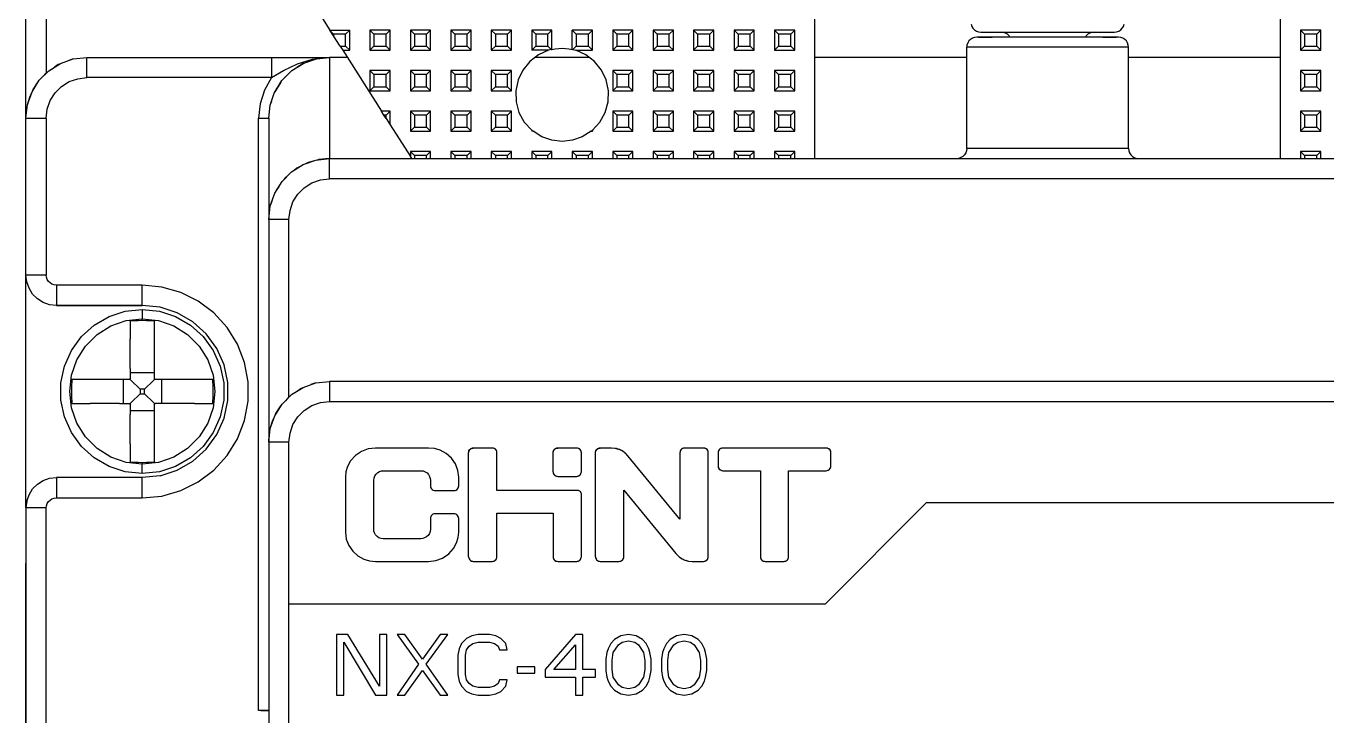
# Model space of a CAD drawing. Header units: millimetres. Extents: x 0 to 149, y 0 to 235.
# Drawn here: x 0 to 64.3, y 155.1 to 189.2 of the extents above; entities that cross this region are included whole.
import ezdxf

# ---------------------------------------------------------------- set-up
doc = ezdxf.new("R2010")
doc.units = ezdxf.units.MM

# ---------------------------------------------------------------- blocks, each defined once
blk = doc.blocks.new('CHINT_eff9f46a43ee547783ba41a7551f6a23_FACE_0')
at = {"color": 141, "linetype": 'Continuous', "true_color": 0x40d9ff}
for p, q in [((15.2, 188.8), (15.054, 188.946)), ((15.2, 188.717), (15.054, 188.946)), ((15.8, 188.8), (16, 189)), ((16, 188), (16, 189)), ((17.2, 188.8), (17, 189)), ((18, 189), (17, 189)), ((17, 189), (17, 188)), ((17.8, 188.8), (18, 189)), ((18, 188), (18, 189)), ((19.2, 188.8), (19, 189)), ((20, 189), (19, 189)), ((19, 189), (19, 188)), ((19.8, 188.8), (20, 189)), ((20, 188), (20, 189)), ((21.2, 188.8), (21, 189)), ((22, 189), (21, 189)), ((21, 189), (21, 188)), ((21.8, 188.8), (22, 189)), ((22, 188), (22, 189)), ((23.2, 188.8), (23, 189)), ((24, 189), (23, 189)), ((23, 189), (23, 188)), ((23.8, 188.8), (24, 189)), ((24, 188), (24, 189)), ((25.2, 188.8), (25, 189)), ((25, 189), (25, 188)), ((26, 189), (25, 189)), ((25.8, 188.8), (26, 189)), ((27.2, 188.8), (27, 189)), ((28, 189), (27, 189)), ((27.8, 188.8), (28, 189)), ((28, 188), (28, 189)), ((29.2, 188.8), (29, 189)), ((30, 189), (29, 189)), ((29, 189), (29, 188)), ((29.8, 188.8), (30, 189)), ((30, 188), (30, 189)), ((31.2, 188.8), (31, 189)), ((32, 189), (31, 189)), ((31, 189), (31, 188)), ((31.8, 188.8), (32, 189)), ((32, 188), (32, 189)), ((33.2, 188.8), (33, 189)), ((34, 189), (33, 189)), ((33, 189), (33, 188)), ((33.8, 188.8), (34, 189)), ((34, 188), (34, 189)), ((35.2, 188.8), (35, 189)), ((36, 189), (35, 189)), ((35, 189), (35, 188)), ((35.8, 188.8), (36, 189)), ((36, 188), (36, 189)), ((37.2, 188.8), (37, 189)), ((38, 189), (37, 189)), ((37, 189), (37, 188)), ((37.8, 188.8), (38, 189)), ((38, 188), (38, 189)), ((63.2, 188.8), (63, 189)), ((64, 189), (63, 189)), ((63, 189), (63, 188)), ((63.8, 188.8), (64, 189)), ((64, 188), (64, 189)), ((15.2, 188.8), (15.2, 188.717)), ((15.8, 188.8), (15.2, 188.8)), ((15.529, 188.2), (15.2, 188.717)), ((15.8, 188.2), (15.8, 188.8)), ((17.8, 188.8), (17.2, 188.8)), ((17.2, 188.8), (17.2, 188.2)), ((17.8, 188.2), (17.8, 188.8)), ((19.8, 188.8), (19.2, 188.8)), ((19.2, 188.8), (19.2, 188.2)), ((19.8, 188.2), (19.8, 188.8)), ((21.8, 188.8), (21.2, 188.8)), ((21.2, 188.8), (21.2, 188.2)), ((21.8, 188.2), (21.8, 188.8)), ((23.8, 188.8), (23.2, 188.8)), ((23.2, 188.8), (23.2, 188.2)), ((23.8, 188.2), (23.8, 188.8)), ((25.8, 188.8), (25.2, 188.8)), ((25.2, 188.8), (25.2, 188.2)), ((25.8, 188.2), (25.8, 188.8)), ((27.8, 188.8), (27.2, 188.8)), ((27.2, 188.8), (27.2, 188.2)), ((27.8, 188.2), (27.8, 188.8)), ((29.8, 188.8), (29.2, 188.8)), ((29.2, 188.8), (29.2, 188.2)), ((29.8, 188.2), (29.8, 188.8)), ((31.8, 188.8), (31.2, 188.8)), ((31.2, 188.8), (31.2, 188.2)), ((31.8, 188.2), (31.8, 188.8)), ((33.8, 188.8), (33.2, 188.8)), ((33.2, 188.8), (33.2, 188.2)), ((33.8, 188.2), (33.8, 188.8)), ((35.8, 188.8), (35.2, 188.8)), ((35.2, 188.8), (35.2, 188.2)), ((35.8, 188.2), (35.8, 188.8)), ((37.8, 188.8), (37.2, 188.8)), ((37.2, 188.8), (37.2, 188.2)), ((37.8, 188.2), (37.8, 188.8)), ((47.088, 188.65), (47.764, 188.65)), ((53.236, 188.65), (53.912, 188.65)), ((63.8, 188.8), (63.2, 188.8)), ((63.2, 188.8), (63.2, 188.2)), ((63.8, 188.2), (63.8, 188.8)), ((3, 187.65), (12.572, 187.65)), ((13.213, 187.65), (13.798, 187.65)), ((15.529, 188.2), (15.8, 188.2)), ((15.529, 188.2), (15.657, 188)), ((15.657, 188), (16, 188)), ((15.657, 188), (17.569, 185)), ((15.8, 188.2), (16, 188)), ((17.2, 188.2), (17, 188)), ((17, 188), (18, 188)), ((17.2, 188.2), (17.8, 188.2)), ((17.8, 188.2), (18, 188)), ((19.2, 188.2), (19, 188)), ((19, 188), (20, 188)), ((19.2, 188.2), (19.8, 188.2)), ((19.8, 188.2), (20, 188)), ((21.2, 188.2), (21, 188)), ((21, 188), (22, 188)), ((21.2, 188.2), (21.8, 188.2)), ((21.8, 188.2), (22, 188)), ((23.2, 188.2), (23, 188)), ((23, 188), (24, 188)), ((23.2, 188.2), (23.8, 188.2)), ((23.8, 188.2), (24, 188)), ((25.2, 188.2), (25, 188)), ((27.84, 187.65), (25.16, 187.65)), ((25.2, 188.2), (25.8, 188.2)), ((25.8, 188.2), (25.963, 188.037)), ((27.2, 188.2), (27.037, 188.037)), ((27.2, 188.2), (27.8, 188.2)), ((27.8, 188.2), (28, 188)), ((29.2, 188.2), (29, 188)), ((29, 188), (30, 188)), ((29.2, 188.2), (29.8, 188.2)), ((29.8, 188.2), (30, 188)), ((31.2, 188.2), (31, 188)), ((31, 188), (32, 188)), ((31.2, 188.2), (31.8, 188.2)), ((31.8, 188.2), (32, 188)), ((33.2, 188.2), (33, 188)), ((33, 188), (34, 188)), ((33.2, 188.2), (33.8, 188.2)), ((33.8, 188.2), (34, 188)), ((35.2, 188.2), (35, 188)), ((35, 188), (36, 188)), ((35.2, 188.2), (35.8, 188.2)), ((35.8, 188.2), (36, 188)), ((37.2, 188.2), (37, 188)), ((37, 188), (38, 188)), ((37.2, 188.2), (37.8, 188.2)), ((37.8, 188.2), (38, 188)), ((46.5, 187.65), (39, 187.65)), ((46.5, 183.15), (46.5, 188.15)), ((54.5, 183.15), (54.5, 188.15)), ((62, 187.65), (54.5, 187.65)), ((63.2, 188.2), (63, 188)), ((63, 188), (64, 188)), ((63.2, 188.2), (63.8, 188.2)), ((63.8, 188.2), (64, 188)), ((17.2, 186.8), (17, 187)), ((18, 187), (17, 187)), ((17, 187), (17, 186)), ((17.8, 186.8), (18, 187)), ((18, 186), (18, 187)), ((19.2, 186.8), (19, 187)), ((20, 187), (19, 187)), ((19, 187), (19, 186)), ((19.8, 186.8), (20, 187)), ((20, 186), (20, 187)), ((21.2, 186.8), (21, 187)), ((22, 187), (21, 187)), ((21, 187), (21, 186)), ((21.8, 186.8), (22, 187)), ((22, 186), (22, 187)), ((23.2, 186.8), (23, 187)), ((24, 187), (23, 187)), ((23, 187), (23, 186)), ((23.8, 186.8), (24, 187)), ((24, 186), (24, 187)), ((29.2, 186.8), (29, 187)), ((30, 187), (29, 187)), ((29, 187), (29, 186)), ((29.8, 186.8), (30, 187)), ((30, 186), (30, 187)), ((31.2, 186.8), (31, 187)), ((32, 187), (31, 187)), ((31, 187), (31, 186)), ((31.8, 186.8), (32, 187)), ((32, 186), (32, 187)), ((33.2, 186.8), (33, 187)), ((34, 187), (33, 187)), ((33, 187), (33, 186)), ((33.8, 186.8), (34, 187)), ((34, 186), (34, 187)), ((35.2, 186.8), (35, 187)), ((36, 187), (35, 187)), ((35, 187), (35, 186)), ((35.8, 186.8), (36, 187)), ((36, 186), (36, 187)), ((37.2, 186.8), (37, 187)), ((38, 187), (37, 187)), ((37, 187), (37, 186)), ((37.8, 186.8), (38, 187)), ((38, 186), (38, 187)), ((63.2, 186.8), (63, 187)), ((64, 187), (63, 187)), ((63, 187), (63, 186)), ((63.8, 186.8), (64, 187)), ((64, 186), (64, 187)), ((1, 186.886), (0.822, 186.688)), ((1, 186.886), (1.066, 186.932)), ((12.787, 186.65), (12.784, 186.65)), ((17.8, 186.8), (17.2, 186.8)), ((17.2, 186.8), (17.2, 186.2)), ((17.8, 186.2), (17.8, 186.8)), ((19.8, 186.8), (19.2, 186.8)), ((19.2, 186.8), (19.2, 186.2)), ((19.8, 186.2), (19.8, 186.8)), ((21.8, 186.8), (21.2, 186.8)), ((21.2, 186.8), (21.2, 186.2)), ((21.8, 186.2), (21.8, 186.8)), ((23.8, 186.8), (23.2, 186.8)), ((23.2, 186.8), (23.2, 186.2)), ((23.8, 186.2), (23.8, 186.8)), ((29.8, 186.8), (29.2, 186.8)), ((29.2, 186.8), (29.2, 186.2)), ((29.8, 186.2), (29.8, 186.8)), ((31.8, 186.8), (31.2, 186.8)), ((31.2, 186.8), (31.2, 186.2)), ((31.8, 186.2), (31.8, 186.8)), ((33.8, 186.8), (33.2, 186.8)), ((33.2, 186.8), (33.2, 186.2)), ((33.8, 186.2), (33.8, 186.8)), ((35.8, 186.8), (35.2, 186.8)), ((35.2, 186.8), (35.2, 186.2)), ((35.8, 186.2), (35.8, 186.8)), ((37.8, 186.8), (37.2, 186.8)), ((37.2, 186.8), (37.2, 186.2)), ((37.8, 186.2), (37.8, 186.8)), ((63.8, 186.8), (63.2, 186.8)), ((63.2, 186.8), (63.2, 186.2)), ((63.8, 186.2), (63.8, 186.8)), ((17.2, 186.2), (17, 186)), ((17, 186), (18, 186)), ((17.2, 186.2), (17.8, 186.2)), ((17.8, 186.2), (18, 186)), ((19.2, 186.2), (19, 186)), ((19, 186), (20, 186)), ((19.2, 186.2), (19.8, 186.2)), ((19.8, 186.2), (20, 186)), ((21.2, 186.2), (21, 186)), ((21, 186), (22, 186)), ((21.2, 186.2), (21.8, 186.2)), ((21.8, 186.2), (22, 186)), ((23.2, 186.2), (23, 186)), ((23, 186), (24, 186)), ((23.2, 186.2), (23.8, 186.2)), ((23.8, 186.2), (24, 186)), ((29.2, 186.2), (29, 186)), ((29, 186), (30, 186)), ((29.2, 186.2), (29.8, 186.2)), ((29.8, 186.2), (30, 186)), ((31.2, 186.2), (31, 186)), ((31, 186), (32, 186)), ((31.2, 186.2), (31.8, 186.2)), ((31.8, 186.2), (32, 186)), ((33.2, 186.2), (33, 186)), ((33, 186), (34, 186)), ((33.2, 186.2), (33.8, 186.2)), ((33.8, 186.2), (34, 186)), ((35.2, 186.2), (35, 186)), ((35, 186), (36, 186)), ((35.2, 186.2), (35.8, 186.2)), ((35.8, 186.2), (36, 186)), ((37.2, 186.2), (37, 186)), ((37, 186), (38, 186)), ((37.2, 186.2), (37.8, 186.2)), ((37.8, 186.2), (38, 186)), ((63.2, 186.2), (63, 186)), ((63, 186), (64, 186)), ((63.2, 186.2), (63.8, 186.2)), ((63.8, 186.2), (64, 186)), ((12, 184.65), (12, 179.65)), ((17.696, 184.8), (17.569, 185)), ((18, 185), (17.569, 185)), ((17.8, 184.8), (17.696, 184.8)), ((17.8, 184.637), (17.696, 184.8)), ((17.8, 184.8), (18, 185)), ((17.8, 184.637), (17.8, 184.8)), ((17.8, 184.637), (18, 184.323)), ((18, 184.323), (18, 185)), ((19.2, 184.8), (19, 185)), ((20, 185), (19, 185)), ((19, 185), (19, 184)), ((19.8, 184.8), (19.2, 184.8)), ((19.2, 184.8), (19.2, 184.2)), ((19.8, 184.8), (20, 185)), ((19.8, 184.2), (19.8, 184.8)), ((20, 184), (20, 185)), ((21.2, 184.8), (21, 185)), ((22, 185), (21, 185)), ((21, 185), (21, 184)), ((21.8, 184.8), (21.2, 184.8)), ((21.2, 184.8), (21.2, 184.2)), ((21.8, 184.8), (22, 185)), ((21.8, 184.2), (21.8, 184.8)), ((22, 184), (22, 185)), ((23.2, 184.8), (23, 185)), ((24, 185), (23, 185)), ((23, 185), (23, 184)), ((23.8, 184.8), (23.2, 184.8)), ((23.2, 184.8), (23.2, 184.2)), ((23.8, 184.8), (24, 185)), ((23.8, 184.2), (23.8, 184.8)), ((24, 184), (24, 185)), ((29.2, 184.8), (29, 185)), ((30, 185), (29, 185)), ((29, 185), (29, 184)), ((29.8, 184.8), (29.2, 184.8)), ((29.2, 184.8), (29.2, 184.2)), ((29.8, 184.8), (30, 185)), ((29.8, 184.2), (29.8, 184.8)), ((30, 184), (30, 185)), ((31.2, 184.8), (31, 185)), ((32, 185), (31, 185)), ((31, 185), (31, 184)), ((31.8, 184.8), (31.2, 184.8)), ((31.2, 184.8), (31.2, 184.2)), ((31.8, 184.8), (32, 185)), ((31.8, 184.2), (31.8, 184.8)), ((32, 184), (32, 185)), ((33.2, 184.8), (33, 185)), ((34, 185), (33, 185)), ((33, 185), (33, 184)), ((33.8, 184.8), (33.2, 184.8)), ((33.2, 184.8), (33.2, 184.2)), ((33.8, 184.8), (34, 185)), ((33.8, 184.2), (33.8, 184.8)), ((34, 184), (34, 185)), ((35.2, 184.8), (35, 185)), ((36, 185), (35, 185)), ((35, 185), (35, 184)), ((35.8, 184.8), (35.2, 184.8)), ((35.2, 184.8), (35.2, 184.2)), ((35.8, 184.8), (36, 185)), ((35.8, 184.2), (35.8, 184.8)), ((36, 184), (36, 185)), ((37.2, 184.8), (37, 185)), ((38, 185), (37, 185)), ((37, 185), (37, 184)), ((37.8, 184.8), (37.2, 184.8)), ((37.2, 184.8), (37.2, 184.2)), ((37.8, 184.8), (38, 185)), ((37.8, 184.2), (37.8, 184.8)), ((38, 184), (38, 185)), ((63.2, 184.8), (63, 185)), ((64, 185), (63, 185)), ((63, 185), (63, 184)), ((63.8, 184.8), (63.2, 184.8)), ((63.2, 184.8), (63.2, 184.2)), ((63.8, 184.8), (64, 185)), ((63.8, 184.2), (63.8, 184.8)), ((64, 184), (64, 185)), ((18, 184.323), (19, 182.754)), ((19.2, 184.2), (19, 184)), ((19, 184), (20, 184)), ((19.2, 184.2), (19.8, 184.2)), ((19.8, 184.2), (20, 184)), ((21.2, 184.2), (21, 184)), ((21, 184), (22, 184)), ((21.2, 184.2), (21.8, 184.2)), ((21.8, 184.2), (22, 184)), ((23.2, 184.2), (23, 184)), ((23, 184), (24, 184)), ((23.2, 184.2), (23.8, 184.2)), ((23.8, 184.2), (24, 184)), ((25.031, 184.031), (25, 184)), ((27.969, 184.031), (28, 184)), ((29.2, 184.2), (29, 184)), ((29, 184), (30, 184)), ((29.2, 184.2), (29.8, 184.2)), ((29.8, 184.2), (30, 184)), ((31.2, 184.2), (31, 184)), ((31, 184), (32, 184)), ((31.2, 184.2), (31.8, 184.2)), ((31.8, 184.2), (32, 184)), ((33.2, 184.2), (33, 184)), ((33, 184), (34, 184)), ((33.2, 184.2), (33.8, 184.2)), ((33.8, 184.2), (34, 184)), ((35.2, 184.2), (35, 184)), ((35, 184), (36, 184)), ((35.2, 184.2), (35.8, 184.2)), ((35.8, 184.2), (36, 184)), ((37.2, 184.2), (37, 184)), ((37, 184), (38, 184)), ((37.2, 184.2), (37.8, 184.2)), ((37.8, 184.2), (38, 184)), ((63.2, 184.2), (63, 184)), ((63, 184), (64, 184)), ((63.2, 184.2), (63.8, 184.2)), ((63.8, 184.2), (64, 184)), ((19.2, 182.8), (19, 183)), ((20, 183), (19, 183)), ((19, 183), (19, 182.754)), ((19.066, 182.65), (19, 182.754)), ((19.8, 182.8), (19.2, 182.8)), ((19.2, 182.8), (19.2, 182.65)), ((19.8, 182.8), (20, 183)), ((19.8, 182.65), (19.8, 182.8)), ((20, 182.65), (20, 183)), ((21.2, 182.8), (21, 183)), ((22, 183), (21, 183)), ((21, 183), (21, 182.65)), ((21.8, 182.8), (21.2, 182.8)), ((21.2, 182.8), (21.2, 182.65)), ((21.8, 182.8), (22, 183)), ((21.8, 182.65), (21.8, 182.8)), ((22, 182.65), (22, 183)), ((23.2, 182.8), (23, 183)), ((24, 183), (23, 183)), ((23, 183), (23, 182.65)), ((23.8, 182.8), (23.2, 182.8)), ((23.2, 182.8), (23.2, 182.65)), ((23.8, 182.8), (24, 183)), ((23.8, 182.65), (23.8, 182.8)), ((24, 182.65), (24, 183)), ((25.2, 182.8), (25, 183)), ((26, 183), (25, 183)), ((25, 183), (25, 182.65)), ((25.8, 182.8), (25.2, 182.8)), ((25.2, 182.8), (25.2, 182.65)), ((25.8, 182.8), (26, 183)), ((25.8, 182.65), (25.8, 182.8)), ((26, 182.65), (26, 183)), ((27.2, 182.8), (27, 183)), ((28, 183), (27, 183)), ((27, 183), (27, 182.65)), ((27.8, 182.8), (27.2, 182.8)), ((27.2, 182.8), (27.2, 182.65)), ((27.8, 182.8), (28, 183)), ((27.8, 182.65), (27.8, 182.8)), ((28, 182.65), (28, 183)), ((29.2, 182.8), (29, 183)), ((30, 183), (29, 183)), ((29, 183), (29, 182.65)), ((29.8, 182.8), (29.2, 182.8)), ((29.2, 182.8), (29.2, 182.65)), ((29.8, 182.8), (30, 183)), ((29.8, 182.65), (29.8, 182.8)), ((30, 182.65), (30, 183)), ((31.2, 182.8), (31, 183)), ((32, 183), (31, 183)), ((31, 183), (31, 182.65)), ((31.8, 182.8), (31.2, 182.8)), ((31.2, 182.8), (31.2, 182.65)), ((31.8, 182.8), (32, 183)), ((31.8, 182.65), (31.8, 182.8)), ((32, 182.65), (32, 183)), ((33.2, 182.8), (33, 183)), ((34, 183), (33, 183)), ((33, 183), (33, 182.65)), ((33.8, 182.8), (33.2, 182.8)), ((33.2, 182.8), (33.2, 182.65)), ((33.8, 182.8), (34, 183)), ((33.8, 182.65), (33.8, 182.8)), ((34, 182.65), (34, 183)), ((35.2, 182.8), (35, 183)), ((36, 183), (35, 183)), ((35, 183), (35, 182.65)), ((35.8, 182.8), (35.2, 182.8)), ((35.2, 182.8), (35.2, 182.65)), ((35.8, 182.8), (36, 183)), ((35.8, 182.65), (35.8, 182.8)), ((36, 182.65), (36, 183)), ((37.2, 182.8), (37, 183)), ((38, 183), (37, 183)), ((37, 183), (37, 182.65)), ((37.8, 182.8), (37.2, 182.8)), ((37.2, 182.8), (37.2, 182.65)), ((37.8, 182.8), (38, 183)), ((37.8, 182.65), (37.8, 182.8)), ((38, 182.65), (38, 183)), ((63.2, 182.8), (63, 183)), ((64, 183), (63, 183)), ((63, 183), (63, 182.65)), ((63.8, 182.8), (63.2, 182.8)), ((63.2, 182.8), (63.2, 182.65)), ((63.8, 182.8), (64, 183)), ((63.8, 182.65), (63.8, 182.8)), ((64, 182.65), (64, 183)), ((2, 175.4), (2, 175.4)), ((5.15, 172.284), (5.15, 173.727)), ((6.35, 172.284), (6.35, 173.727)), ((12, 172.554), (12, 168.65)), ((4.616, 171.75), (3.173, 171.75)), ((4.804, 171.75), (4.804, 170.55)), ((5.15, 172.096), (6.35, 172.096)), ((6.696, 171.75), (6.696, 170.55)), ((8.327, 171.75), (6.884, 171.75)), ((13, 170.886), (13.066, 170.932)), ((4.616, 170.55), (3.173, 170.55)), ((8.327, 170.55), (6.884, 170.55)), ((12.5, 170.275), (12.5, 170.298)), ((13, 170.886), (12.822, 170.688)), ((12.996, 170.862), (12.978, 170.862)), ((5.15, 170.204), (6.35, 170.204)), ((5.15, 168.573), (5.15, 170.016)), ((6.35, 168.573), (6.35, 170.016)), ((2, 166.9), (2, 166.9)), ((5.5, 166.9), (5.5, 166.9)), ((6.634, 166.993), (5.75, 166.9)), ((5.9, 166.916), (5.9, 166.916)), ((0.028, 165.652), (0.028, 165.652))]:
    blk.add_line(p, q, dxfattribs=at)
for points in [[(0, 184.65), (0, 212.65), (1, 212.65), (1, 186.886)], [(15, 212), (14, 211), (14, 190.892), (14.018, 190.704), (14.071, 190.522), (14.157, 190.354), (15.02, 189)], [(39, 182.65), (39, 211), (38, 212)], [(63, 212), (62, 211), (62, 182.65)], [(15.054, 188.946), (15.02, 189), (16, 189)], [(25.963, 188.037), (26, 188.045), (26, 189)], [(27.037, 188.037), (27, 188.045), (27, 189)], [(46.713, 189.289), (46.75, 189.183), (46.809, 189.088), (46.888, 189.009), (46.983, 188.95), (47.089, 188.913), (47.2, 188.9), (47.283, 188.9), (47.527, 188.9), (47.92, 188.9), (48.442, 188.9), (49.068, 188.9), (49.766, 188.9), (50.5, 188.9), (51.234, 188.9), (51.932, 188.9), (52.558, 188.9), (53.08, 188.9), (53.473, 188.9), (53.717, 188.9), (53.8, 188.9), (53.911, 188.913), (54.017, 188.95), (54.112, 189.009), (54.191, 189.088), (54.25, 189.183), (54.287, 189.289)], [(47.088, 188.65), (47, 188.65), (46.889, 188.637), (46.783, 188.6), (46.688, 188.541), (46.609, 188.462), (46.55, 188.367), (46.513, 188.261), (46.5, 188.15)], [(47.764, 188.65), (47.347, 188.65), (47.088, 188.65)], [(53.236, 188.65), (52.682, 188.65), (52.019, 188.65), (51.279, 188.65), (50.5, 188.65), (49.721, 188.65), (48.981, 188.65), (48.318, 188.65), (47.764, 188.65)], [(48.63, 188.65), (48.591, 188.712), (48.512, 188.791), (48.417, 188.85), (48.311, 188.887), (48.2, 188.9)], [(52.8, 188.9), (52.689, 188.887), (52.583, 188.85), (52.488, 188.791), (52.409, 188.712), (52.37, 188.65)], [(53.912, 188.65), (53.653, 188.65), (53.236, 188.65)], [(54.5, 188.15), (54.487, 188.261), (54.45, 188.367), (54.391, 188.462), (54.312, 188.541), (54.217, 188.6), (54.111, 188.637), (54, 188.65), (53.912, 188.65)], [(0, 184.65), (0.075, 185.318), (0.297, 185.952), (0.655, 186.52), (1.13, 186.995), (1.698, 187.353), (2.332, 187.575), (3, 187.65)], [(3, 187.65), (12.128, 187.65), (12.128, 186.65), (3, 186.65), (3, 187.65)], [(12, 184.65), (12.068, 185.286), (12.264, 185.881), (12.646, 186.51), (13.148, 187.01), (13.727, 187.367), (14.354, 187.58), (15, 187.65)], [(12.128, 186.65), (12.736, 186.996), (13.428, 187.329), (14.168, 187.56), (15, 187.65)], [(12.128, 187.65), (12.74, 187.65), (13.338, 187.65), (13.902, 187.65), (15, 187.65)], [(15.88, 187.65), (15, 187.65), (15, 182.65)], [(25.829, 188), (25.331, 187.781), (24.898, 187.45), (24.555, 187.028), (24.321, 186.536), (24.209, 186.004), (24.225, 185.459), (24.369, 184.934), (24.632, 184.458), (25, 184.056)], [(25.963, 188.037), (25.829, 188), (25, 188)], [(26, 188.045), (26.165, 188.075), (26.332, 188.094), (26.5, 188.1), (26.668, 188.094), (26.835, 188.075), (27, 188.045)], [(27.037, 188.037), (27.171, 188), (28, 188)], [(28, 184.056), (28.368, 184.458), (28.631, 184.934), (28.775, 185.459), (28.791, 186.004), (28.679, 186.536), (28.445, 187.028), (28.102, 187.45), (27.669, 187.781), (27.171, 188)], [(54.5, 188.15), (54.413, 188.15), (54.154, 188.15), (53.736, 188.15), (53.177, 188.15), (52.5, 188.15), (51.736, 188.15), (50.918, 188.15), (50.082, 188.15), (49.264, 188.15), (48.5, 188.15), (47.823, 188.15), (47.264, 188.15), (46.846, 188.15), (46.587, 188.15), (46.5, 188.15)], [(1.648, 187.321), (1.597, 187.302), (1.414, 187.174)], [(2.304, 187.565), (2.277, 187.562), (2.086, 187.488)], [(13.14, 187.002), (13.13, 186.995), (12.655, 186.52), (12.651, 186.515)], [(13.713, 187.358), (13.698, 187.353), (13.384, 187.155)], [(14.344, 187.576), (14.332, 187.575), (14.084, 187.488)], [(0.319, 185.987), (0.353, 186.062), (0.564, 186.401), (0.615, 186.458)], [(1, 184.65), (1.05, 185.095), (1.198, 185.518), (1.436, 185.897), (1.753, 186.214), (2.132, 186.452), (2.555, 186.6), (3, 186.65)], [(12.128, 186.65), (11.784, 186.031), (11.572, 185.355), (11.5, 184.65)], [(12.599, 186.431), (12.297, 185.952), (12.283, 185.911)], [(0, 184.65), (0.019, 184.996), (0.072, 185.315), (0.185, 185.691), (0.276, 185.892)], [(12.132, 185.479), (12.075, 185.318), (12.074, 185.303)], [(0, 176.9), (0, 184.65), (1, 184.65), (1, 176.9), (0, 176.9)], [(11.611, 155.4), (11.5, 155.4), (11.5, 184.65)], [(11.5, 184.65), (11.611, 184.65), (11.717, 184.65), (11.812, 184.65), (11.891, 184.65), (11.95, 184.65), (11.987, 184.65), (12, 184.65)], [(25.031, 184.031), (25, 184.056), (25, 184)], [(25.031, 184.031), (25.068, 184), (25, 184)], [(27.932, 184), (27.496, 183.727), (27.011, 183.557), (26.5, 183.5), (25.989, 183.557), (25.504, 183.727), (25.068, 184)], [(27.969, 184.031), (27.932, 184), (28, 184)], [(27.969, 184.031), (28, 184.056), (28, 184)], [(46.5, 183.15), (46.487, 183.039), (46.45, 182.933), (46.391, 182.838), (46.312, 182.759), (46.217, 182.7), (46.111, 182.663)], [(54.5, 183.15), (54.413, 183.15), (54.154, 183.15), (53.736, 183.15), (53.177, 183.15), (52.5, 183.15), (51.736, 183.15), (50.918, 183.15), (50.082, 183.15), (49.264, 183.15), (48.5, 183.15), (47.823, 183.15), (47.264, 183.15), (46.846, 183.15), (46.587, 183.15), (46.5, 183.15)], [(54.5, 183.15), (54.513, 183.039), (54.55, 182.933), (54.609, 182.838), (54.688, 182.759), (54.783, 182.7), (54.889, 182.663), (55, 182.65)], [(12, 179.65), (12.075, 180.318), (12.297, 180.952), (12.655, 181.52), (13.13, 181.995), (13.698, 182.353), (14.332, 182.575), (15, 182.65)], [(14.203, 182.529), (13.947, 182.459), (13.819, 182.395)], [(15, 182.65), (14.469, 182.603), (14.393, 182.582)], [(15, 182.65), (134, 182.65), (134, 181.65), (15, 181.65), (15, 182.65)], [(46, 182.65), (46.111, 182.663), (46.098, 182.65)], [(13.555, 182.263), (13.381, 182.175), (13.27, 182.084)], [(12.49, 181.259), (12.374, 181.1), (12.346, 181.03)], [(12.965, 181.831), (12.818, 181.71), (12.751, 181.617)], [(13, 179.65), (13.05, 180.095), (13.198, 180.518), (13.436, 180.897), (13.753, 181.214), (14.132, 181.452), (14.555, 181.6), (15, 181.65)], [(12.174, 180.599), (12.097, 180.407), (12.091, 180.364)], [(13, 170.886), (13, 179.65), (12, 179.65), (12, 168.65)], [(0, 165.4), (0.038, 165.734), (0, 165.4), (0, 176.9)], [(1.5, 175.4), (1.166, 175.438), (0.849, 175.549), (0.565, 175.727), (0.327, 175.965), (0.149, 176.249), (0.038, 176.566), (0, 176.9)], [(1.5, 176.4), (1.389, 176.413), (1.283, 176.45), (1.188, 176.509), (1.109, 176.588), (1.05, 176.683), (1.013, 176.789), (1, 176.9)], [(1.5, 175.4), (5.75, 175.4), (5.75, 176.4), (1.5, 176.4), (1.5, 175.4)], [(5.75, 165.9), (6.715, 165.989), (7.647, 166.254), (8.514, 166.686), (9.287, 167.27), (9.94, 167.986), (10.45, 168.81), (10.8, 169.713), (10.978, 170.666), (10.978, 171.634), (10.8, 172.587), (10.45, 173.49), (9.94, 174.314), (9.287, 175.03), (8.514, 175.614), (7.647, 176.046), (6.715, 176.311), (5.75, 176.4)], [(5.75, 175.4), (1.5, 175.4), (1.166, 175.438)], [(5.75, 167.1), (4.908, 167.189), (4.103, 167.45), (3.369, 167.873), (2.74, 168.44), (2.243, 169.125), (1.898, 169.898), (1.722, 170.727), (1.722, 171.573), (1.898, 172.402), (2.243, 173.175), (2.74, 173.86), (3.369, 174.427), (4.103, 174.85), (4.908, 175.111), (5.75, 175.2)], [(6.634, 166.993), (7.479, 167.267), (8.248, 167.712), (8.908, 168.306), (9.431, 169.025), (9.792, 169.837), (9.977, 170.706), (9.977, 171.594), (9.792, 172.463), (9.431, 173.275), (8.908, 173.994), (8.248, 174.588), (7.479, 175.033), (6.634, 175.307), (5.75, 175.4)], [(5.75, 175.2), (6.592, 175.111), (7.397, 174.85), (8.131, 174.427), (8.76, 173.86), (9.257, 173.175), (9.602, 172.402), (9.778, 171.573), (9.778, 170.727), (9.602, 169.898), (9.257, 169.125), (8.76, 168.44), (8.131, 167.873), (7.397, 167.45), (6.592, 167.189), (5.75, 167.1)], [(5.75, 175.2), (5.75, 175.18), (5.75, 175.121), (5.75, 175.025), (5.75, 174.896), (5.75, 174.741)], [(5.75, 167.559), (4.951, 167.649), (4.192, 167.914), (3.511, 168.342), (2.942, 168.911), (2.514, 169.592), (2.249, 170.351), (2.159, 171.15), (2.249, 171.949), (2.514, 172.708), (2.942, 173.389), (3.511, 173.958), (4.192, 174.386), (4.951, 174.651), (5.75, 174.741)], [(5.75, 174.65), (5.55, 174.648), (5.35, 174.642), (5.15, 174.632), (5.15, 173.727)], [(5.75, 174.741), (6.549, 174.651), (7.308, 174.386), (7.989, 173.958), (8.558, 173.389), (8.986, 172.708), (9.251, 171.949), (9.341, 171.15), (9.251, 170.351), (8.986, 169.592), (8.558, 168.911), (7.989, 168.342), (7.308, 167.914), (6.549, 167.649), (5.75, 167.559)], [(5.75, 174.65), (5.75, 174.681), (5.75, 174.711), (5.75, 174.741)], [(6.35, 173.727), (6.35, 174.632), (6.15, 174.642), (5.95, 174.648), (5.75, 174.65)], [(5.15, 172.284), (5.15, 172.773), (5.15, 173.255), (5.15, 173.727)], [(6.35, 172.284), (6.35, 172.773), (6.35, 173.255), (6.35, 173.727)], [(5.15, 172.284), (5.15, 172.038), (5.15, 171.79), (5.149, 171.781), (5.146, 171.772), (5.14, 171.764), (5.133, 171.758), (5.126, 171.753), (5.118, 171.751), (5.11, 171.75), (4.862, 171.75), (4.616, 171.75)], [(6.39, 171.75), (6.382, 171.751), (6.374, 171.753), (6.367, 171.758), (6.36, 171.764), (6.354, 171.772), (6.351, 171.781), (6.35, 171.79), (6.35, 172.038), (6.35, 172.284)], [(3.173, 171.75), (2.268, 171.75), (2.252, 171.35), (2.252, 170.95), (2.268, 170.55), (3.173, 170.55)], [(4.616, 171.75), (4.127, 171.75), (3.645, 171.75), (3.173, 171.75)], [(5.119, 171.751), (5.121, 171.751), (5.122, 171.752)], [(5.128, 171.755), (5.13, 171.755), (5.132, 171.757)], [(5.136, 171.76), (5.138, 171.762), (5.14, 171.763)], [(5.639, 171.261), (5.492, 171.408), (5.35, 171.55), (5.138, 171.762)], [(5.141, 171.764), (5.142, 171.766), (5.145, 171.77), (5.145, 171.771)], [(5.148, 171.777), (5.149, 171.779), (5.149, 171.78)], [(5.861, 171.261), (6.008, 171.408), (6.15, 171.55), (6.362, 171.762)], [(6.352, 171.777), (6.351, 171.779), (6.351, 171.78)], [(6.358, 171.767), (6.355, 171.77), (6.355, 171.771)], [(6.364, 171.76), (6.362, 171.762), (6.361, 171.763)], [(6.372, 171.755), (6.369, 171.756), (6.368, 171.757)], [(6.381, 171.751), (6.377, 171.752), (6.376, 171.753)], [(6.39, 171.75), (6.384, 171.751), (6.383, 171.751)], [(6.884, 171.75), (6.638, 171.75), (6.39, 171.75)], [(8.327, 171.75), (7.855, 171.75), (7.373, 171.75), (6.884, 171.75)], [(8.327, 170.55), (9.232, 170.55), (9.248, 170.95), (9.248, 171.35), (9.232, 171.75), (8.327, 171.75)], [(12, 168.65), (12.075, 169.318), (12.297, 169.952), (12.655, 170.52), (13.13, 170.995), (13.698, 171.353), (14.332, 171.575), (15, 171.65)], [(134, 171.65), (15, 171.65), (15, 170.65), (134, 170.65), (134, 171.65)], [(5.639, 171.039), (5.492, 170.892), (5.35, 170.75), (5.138, 170.538)], [(5.639, 171.039), (5.861, 171.039), (5.861, 171.261), (5.639, 171.261), (5.639, 171.039)], [(5.861, 171.039), (6.008, 170.892), (6.15, 170.75), (6.362, 170.538)], [(13.648, 171.321), (13.597, 171.302), (13.414, 171.174)], [(14.304, 171.565), (14.277, 171.562), (14.086, 171.488)], [(4.616, 170.55), (4.127, 170.55), (3.645, 170.55), (3.173, 170.55)], [(4.616, 170.55), (4.862, 170.55), (5.11, 170.55), (5.118, 170.549), (5.126, 170.547), (5.133, 170.542), (5.14, 170.536), (5.146, 170.528), (5.149, 170.519), (5.15, 170.51), (5.15, 170.262), (5.15, 170.016)], [(5.119, 170.549), (5.121, 170.549), (5.122, 170.548)], [(5.128, 170.545), (5.13, 170.545), (5.132, 170.543)], [(5.136, 170.54), (5.138, 170.538), (5.14, 170.537)], [(5.141, 170.536), (5.142, 170.534), (5.145, 170.53), (5.145, 170.529)], [(5.148, 170.523), (5.149, 170.521), (5.149, 170.52)], [(6.35, 170.016), (6.35, 170.262), (6.35, 170.51), (6.351, 170.519), (6.354, 170.528), (6.36, 170.536), (6.367, 170.542), (6.374, 170.547), (6.382, 170.549), (6.39, 170.55)], [(6.352, 170.523), (6.351, 170.521), (6.351, 170.52)], [(6.358, 170.533), (6.355, 170.53), (6.355, 170.529)], [(6.361, 170.537), (6.362, 170.538), (6.364, 170.54)], [(6.372, 170.545), (6.369, 170.544), (6.368, 170.543)], [(6.381, 170.549), (6.377, 170.548), (6.376, 170.547)], [(6.39, 170.55), (6.384, 170.549), (6.383, 170.549)], [(6.884, 170.55), (6.638, 170.55), (6.39, 170.55)], [(8.327, 170.55), (7.855, 170.55), (7.373, 170.55), (6.884, 170.55)], [(12.319, 169.987), (12.353, 170.062), (12.564, 170.401), (12.615, 170.458)], [(13, 168.65), (13.05, 169.095), (13.198, 169.518), (13.436, 169.897), (13.753, 170.214), (14.132, 170.452), (14.555, 170.6), (15, 170.65)], [(5.15, 168.573), (5.15, 169.045), (5.15, 169.527), (5.15, 170.016)], [(6.35, 168.573), (6.35, 169.045), (6.35, 169.527), (6.35, 170.016)], [(12, 168.65), (12.019, 168.996), (12.072, 169.315), (12.185, 169.691), (12.276, 169.892)], [(5.15, 168.573), (5.15, 167.668), (5.35, 167.658), (5.55, 167.652), (5.75, 167.65)], [(5.75, 167.65), (5.95, 167.652), (6.15, 167.658), (6.35, 167.668), (6.35, 168.573)], [(12, 168.65), (12, 66.65), (13, 66.65), (13, 160.65), (13, 168.65), (12, 168.65)], [(20.221, 166.259), (21.159, 166.259), (21.212, 166.266), (21.263, 166.285), (21.308, 166.315), (21.345, 166.355), (21.372, 166.403), (21.385, 166.446), (21.39, 166.49), (21.39, 166.915), (21.347, 167.255), (21.224, 167.575), (21.028, 167.856), (20.773, 168.084), (20.472, 168.249), (20.192, 168.331), (19.902, 168.359), (17.277, 168.359), (16.92, 168.317), (16.583, 168.192), (16.286, 167.99), (16.046, 167.723), (15.891, 167.438), (15.815, 167.181), (15.79, 166.915), (15.79, 164.204), (15.832, 163.864), (15.955, 163.544), (16.151, 163.263), (16.406, 163.035), (16.707, 162.87), (16.987, 162.787), (17.277, 162.759), (19.902, 162.759), (20.259, 162.802), (20.596, 162.927), (20.893, 163.129), (21.134, 163.396), (21.288, 163.681), (21.364, 163.938), (21.39, 164.204), (21.39, 164.88), (21.383, 164.933), (21.364, 164.984), (21.334, 165.03), (21.294, 165.067), (21.246, 165.094), (21.203, 165.107), (21.159, 165.111), (20.221, 165.111), (20.167, 165.105), (20.116, 165.086), (20.071, 165.056), (20.034, 165.016), (20.007, 164.968), (19.994, 164.925), (19.99, 164.88), (19.99, 164.35), (19.976, 164.242), (19.938, 164.138), (19.877, 164.045), (19.795, 163.97), (19.697, 163.916), (19.609, 163.889), (19.519, 163.879), (17.66, 163.879), (17.552, 163.893), (17.448, 163.931), (17.355, 163.992), (17.28, 164.074), (17.226, 164.172), (17.199, 164.26), (17.19, 164.35), (17.19, 166.769), (17.203, 166.877), (17.241, 166.981), (17.303, 167.074), (17.384, 167.149), (17.482, 167.203), (17.57, 167.23), (17.66, 167.239), (19.519, 167.239), (19.627, 167.226), (19.731, 167.188), (19.824, 167.126), (19.899, 167.045), (19.953, 166.947), (19.98, 166.859), (19.99, 166.769), (19.99, 166.49), (19.996, 166.437), (20.015, 166.386), (20.045, 166.341), (20.085, 166.304), (20.133, 166.277), (20.176, 166.264), (20.221, 166.259)], [(21.88, 162.99), (21.88, 168.128), (21.884, 168.173), (21.897, 168.216), (21.924, 168.264), (21.961, 168.304), (22.006, 168.334), (22.057, 168.353), (22.111, 168.359)], [(21.89, 168.193), (21.886, 168.182), (21.886, 168.178)], [(21.915, 168.248), (21.905, 168.233), (21.902, 168.224)], [(21.949, 168.291), (21.935, 168.278), (21.93, 168.27)], [(21.991, 168.324), (21.975, 168.315), (21.969, 168.309)], [(22.046, 168.349), (22.023, 168.342), (22.015, 168.337)], [(22.111, 168.359), (22.066, 168.355), (22.061, 168.353)], [(23.28, 168.128), (23.273, 168.182), (23.254, 168.233), (23.224, 168.278), (23.184, 168.315), (23.136, 168.342), (23.093, 168.355), (23.049, 168.359), (22.111, 168.359)], [(23.113, 168.349), (23.102, 168.353), (23.098, 168.353)], [(23.168, 168.324), (23.153, 168.334), (23.144, 168.337)], [(23.211, 168.291), (23.198, 168.304), (23.19, 168.309)], [(23.244, 168.248), (23.235, 168.264), (23.229, 168.27)], [(23.269, 168.193), (23.262, 168.216), (23.257, 168.224)], [(23.28, 168.128), (23.275, 168.173), (23.274, 168.178)], [(27.452, 166.091), (27.447, 166.13), (27.433, 166.167), (27.411, 166.2), (27.382, 166.227), (27.347, 166.246), (27.316, 166.256), (27.284, 166.259), (23.28, 166.259), (23.28, 168.128)], [(26.052, 167.19), (26.052, 168.128), (26.056, 168.173), (26.069, 168.216), (26.096, 168.264), (26.133, 168.304), (26.178, 168.334), (26.229, 168.353), (26.283, 168.359)], [(26.062, 168.193), (26.058, 168.182), (26.058, 168.178)], [(26.087, 168.248), (26.077, 168.233), (26.074, 168.224)], [(26.12, 168.291), (26.107, 168.278), (26.102, 168.27)], [(26.163, 168.324), (26.147, 168.315), (26.141, 168.309)], [(26.218, 168.349), (26.195, 168.342), (26.187, 168.337)], [(26.283, 168.359), (26.238, 168.355), (26.233, 168.353)], [(27.452, 168.128), (27.445, 168.182), (27.426, 168.233), (27.396, 168.278), (27.356, 168.315), (27.308, 168.342), (27.265, 168.355), (27.221, 168.359), (26.283, 168.359)], [(27.221, 166.959), (27.274, 166.966), (27.325, 166.985), (27.37, 167.015), (27.407, 167.055), (27.434, 167.103), (27.447, 167.146), (27.452, 167.19), (27.452, 168.128)], [(27.285, 168.349), (27.274, 168.353), (27.27, 168.353)], [(27.34, 168.324), (27.325, 168.334), (27.316, 168.337)], [(27.383, 168.291), (27.37, 168.304), (27.362, 168.309)], [(27.416, 168.248), (27.407, 168.264), (27.401, 168.27)], [(27.441, 168.193), (27.434, 168.216), (27.429, 168.224)], [(27.452, 168.128), (27.447, 168.173), (27.446, 168.178)], [(28.152, 162.99), (28.152, 168.128), (28.156, 168.173), (28.169, 168.216), (28.196, 168.264), (28.233, 168.304), (28.278, 168.334), (28.329, 168.353), (28.383, 168.359)], [(28.162, 168.193), (28.158, 168.182), (28.158, 168.178)], [(28.187, 168.248), (28.177, 168.233), (28.174, 168.224)], [(28.221, 168.291), (28.207, 168.278), (28.202, 168.27)], [(28.263, 168.324), (28.247, 168.315), (28.241, 168.309)], [(28.318, 168.349), (28.295, 168.342), (28.287, 168.337)], [(28.383, 168.359), (28.338, 168.355), (28.333, 168.353)], [(29.752, 167.973), (29.572, 168.146), (29.444, 168.23), (29.305, 168.293), (29.125, 168.343), (28.94, 168.359), (28.383, 168.359)], [(29.264, 168.305), (29.188, 168.329), (29.163, 168.332)], [(29.387, 168.256), (29.338, 168.281), (29.321, 168.286)], [(29.512, 168.185), (29.479, 168.21), (29.462, 168.218)], [(29.752, 167.973), (29.626, 168.103), (29.592, 168.128)], [(32.555, 168.359), (32.502, 168.353), (32.451, 168.334), (32.405, 168.304), (32.368, 168.264), (32.341, 168.216), (32.328, 168.173), (32.324, 168.128), (32.324, 164.846), (29.752, 167.973)], [(32.334, 168.193), (32.33, 168.182), (32.33, 168.178)], [(32.359, 168.248), (32.349, 168.233), (32.346, 168.224)], [(32.393, 168.29), (32.379, 168.278), (32.374, 168.27)], [(32.435, 168.324), (32.419, 168.315), (32.413, 168.309)], [(32.49, 168.349), (32.467, 168.342), (32.459, 168.337)], [(32.555, 168.359), (32.51, 168.355), (32.505, 168.353)], [(33.723, 168.128), (33.717, 168.182), (33.698, 168.233), (33.668, 168.278), (33.628, 168.315), (33.58, 168.342), (33.537, 168.355), (33.493, 168.359), (32.555, 168.359)], [(33.493, 162.759), (33.546, 162.766), (33.597, 162.785), (33.642, 162.815), (33.679, 162.855), (33.706, 162.903), (33.719, 162.946), (33.723, 162.99), (33.723, 168.128)], [(33.557, 168.349), (33.546, 168.353), (33.542, 168.353)], [(33.612, 168.324), (33.597, 168.334), (33.588, 168.337)], [(33.655, 168.291), (33.642, 168.304), (33.634, 168.309)], [(33.688, 168.248), (33.679, 168.264), (33.673, 168.27)], [(33.713, 168.193), (33.706, 168.216), (33.701, 168.224)], [(33.723, 168.128), (33.719, 168.173), (33.717, 168.178)], [(34.445, 168.359), (34.392, 168.353), (34.341, 168.334), (34.295, 168.304), (34.258, 168.264), (34.231, 168.216), (34.218, 168.173), (34.214, 168.128), (34.214, 167.47)], [(34.224, 168.193), (34.22, 168.182), (34.22, 168.178)], [(34.249, 168.248), (34.239, 168.233), (34.236, 168.224)], [(34.283, 168.291), (34.269, 168.278), (34.264, 168.27)], [(34.326, 168.324), (34.309, 168.315), (34.303, 168.309)], [(34.38, 168.349), (34.357, 168.342), (34.349, 168.337)], [(34.445, 168.359), (34.4, 168.355), (34.395, 168.353)], [(39.786, 168.128), (39.779, 168.182), (39.76, 168.233), (39.73, 168.278), (39.69, 168.315), (39.642, 168.342), (39.599, 168.355), (39.555, 168.359), (34.445, 168.359)], [(39.555, 167.239), (39.608, 167.246), (39.659, 167.265), (39.704, 167.295), (39.741, 167.335), (39.768, 167.383), (39.781, 167.426), (39.786, 167.47), (39.786, 168.128)], [(39.619, 168.349), (39.608, 168.353), (39.604, 168.353)], [(39.674, 168.324), (39.659, 168.334), (39.65, 168.337)], [(39.717, 168.29), (39.704, 168.304), (39.696, 168.309)], [(39.75, 168.248), (39.741, 168.264), (39.735, 168.27)], [(39.775, 168.193), (39.768, 168.216), (39.763, 168.224)], [(39.786, 168.128), (39.781, 168.173), (39.78, 168.178)], [(5.75, 167.65), (5.75, 167.619), (5.75, 167.589), (5.75, 167.559)], [(5.75, 167.1), (5.75, 167.12), (5.75, 167.179), (5.75, 167.275), (5.75, 167.404), (5.75, 167.559)], [(26.052, 167.19), (26.058, 167.137), (26.077, 167.086), (26.107, 167.041), (26.147, 167.004), (26.195, 166.977), (26.238, 166.964), (26.283, 166.959), (27.221, 166.959)], [(26.052, 167.19), (26.056, 167.146), (26.058, 167.141)], [(26.062, 167.126), (26.069, 167.103), (26.074, 167.095)], [(27.416, 167.071), (27.426, 167.086), (27.429, 167.095)], [(27.441, 167.126), (27.445, 167.137), (27.446, 167.141)], [(34.214, 167.47), (34.22, 167.417), (34.239, 167.366), (34.269, 167.321), (34.309, 167.284), (34.357, 167.257), (34.4, 167.244), (34.445, 167.239), (36.3, 167.239), (36.3, 162.99)], [(34.214, 167.47), (34.218, 167.426), (34.22, 167.421)], [(34.224, 167.406), (34.231, 167.383), (34.236, 167.375)], [(34.249, 167.351), (34.258, 167.335), (34.264, 167.328)], [(34.283, 167.308), (34.295, 167.295), (34.303, 167.29)], [(34.325, 167.275), (34.341, 167.265), (34.349, 167.262)], [(34.38, 167.25), (34.392, 167.246), (34.395, 167.245)], [(37.469, 162.759), (37.522, 162.766), (37.573, 162.785), (37.618, 162.815), (37.655, 162.855), (37.682, 162.903), (37.695, 162.946), (37.699, 162.99), (37.699, 167.239), (39.555, 167.239)], [(39.555, 167.239), (39.599, 167.244), (39.604, 167.245)], [(39.619, 167.25), (39.642, 167.257), (39.65, 167.262)], [(39.674, 167.275), (39.69, 167.284), (39.697, 167.29)], [(39.717, 167.308), (39.73, 167.321), (39.735, 167.329)], [(39.75, 167.351), (39.76, 167.366), (39.763, 167.375)], [(39.775, 167.406), (39.779, 167.417), (39.78, 167.421)], [(0.038, 165.734), (0.149, 166.051), (0.327, 166.335), (0.565, 166.573), (0.849, 166.751), (1.166, 166.862), (1.5, 166.9)], [(6.634, 166.993), (5.75, 166.9), (1.5, 166.9)], [(5.75, 166.9), (1.5, 166.9), (1.5, 165.9), (5.75, 165.9), (5.75, 166.9)], [(26.087, 167.071), (26.096, 167.055), (26.102, 167.049)], [(26.12, 167.028), (26.133, 167.015), (26.141, 167.01)], [(26.163, 166.995), (26.178, 166.985), (26.187, 166.982)], [(26.218, 166.97), (26.229, 166.966), (26.233, 166.965)], [(27.221, 166.959), (27.265, 166.964), (27.27, 166.965)], [(27.285, 166.97), (27.308, 166.977), (27.316, 166.982)], [(27.34, 166.995), (27.356, 167.004), (27.362, 167.01)], [(27.383, 167.028), (27.396, 167.041), (27.401, 167.049)], [(1, 165.4), (1.013, 165.511), (1.05, 165.617), (1.109, 165.712), (1.188, 165.791), (1.283, 165.85), (1.389, 165.887), (1.5, 165.9)], [(27.221, 162.759), (27.274, 162.766), (27.325, 162.785), (27.37, 162.815), (27.407, 162.855), (27.434, 162.903), (27.447, 162.946), (27.452, 162.99), (27.452, 166.091)], [(27.33, 166.252), (27.322, 166.255), (27.319, 166.255)], [(27.37, 166.234), (27.359, 166.241), (27.353, 166.243)], [(27.401, 166.209), (27.392, 166.219), (27.387, 166.223)], [(27.426, 166.178), (27.419, 166.19), (27.415, 166.195)], [(27.444, 166.138), (27.439, 166.155), (27.435, 166.161)], [(27.452, 166.091), (27.448, 166.124), (27.447, 166.127)], [(29.321, 162.759), (29.374, 162.766), (29.425, 162.785), (29.47, 162.815), (29.507, 162.855), (29.534, 162.903), (29.547, 162.946), (29.552, 162.99), (29.552, 166.273), (32.123, 163.146)], [(0, 165.4), (0, 69.9), (1, 69.9), (1, 82.642)], [(1, 152.65), (1, 165.4), (0, 165.4)], [(0, 165.4), (0, 165.313), (0, 164.796), (0, 164.154), (0, 163.424), (0, 162.65)], [(136, 165.65), (44.5, 165.65), (39.5, 160.65), (13, 160.65)], [(23.049, 162.759), (23.102, 162.766), (23.153, 162.785), (23.198, 162.815), (23.235, 162.855), (23.262, 162.903), (23.275, 162.946), (23.28, 162.99), (23.28, 165.139), (26.052, 165.139), (26.052, 162.99)], [(0, 72.65), (0, 162.65), (0, 162.65)], [(21.88, 162.99), (21.886, 162.937), (21.905, 162.886), (21.935, 162.841), (21.975, 162.804), (22.023, 162.777), (22.066, 162.764), (22.111, 162.759), (23.049, 162.759)], [(21.88, 162.99), (21.884, 162.946), (21.886, 162.941)], [(21.89, 162.926), (21.897, 162.903), (21.902, 162.895)], [(21.915, 162.871), (21.924, 162.855), (21.93, 162.849)], [(21.948, 162.828), (21.961, 162.815), (21.969, 162.81)], [(21.991, 162.795), (22.006, 162.785), (22.015, 162.782)], [(22.046, 162.77), (22.057, 162.766), (22.061, 162.766)], [(23.049, 162.759), (23.093, 162.764), (23.098, 162.766)], [(23.113, 162.77), (23.136, 162.777), (23.144, 162.782)], [(23.168, 162.795), (23.184, 162.804), (23.19, 162.81)], [(23.211, 162.828), (23.224, 162.841), (23.229, 162.849)], [(23.244, 162.871), (23.254, 162.886), (23.257, 162.895)], [(23.269, 162.926), (23.273, 162.937), (23.274, 162.941)], [(26.052, 162.99), (26.058, 162.937), (26.077, 162.886), (26.107, 162.841), (26.147, 162.804), (26.195, 162.777), (26.238, 162.764), (26.283, 162.759), (27.221, 162.759)], [(26.052, 162.99), (26.056, 162.946), (26.058, 162.941)], [(26.062, 162.926), (26.069, 162.903), (26.074, 162.895)], [(26.087, 162.871), (26.096, 162.855), (26.102, 162.849)], [(26.12, 162.828), (26.133, 162.815), (26.141, 162.81)], [(26.163, 162.795), (26.178, 162.785), (26.187, 162.782)], [(26.218, 162.77), (26.229, 162.766), (26.233, 162.766)], [(27.221, 162.759), (27.265, 162.764), (27.27, 162.766)], [(27.285, 162.77), (27.308, 162.777), (27.316, 162.782)], [(27.34, 162.795), (27.356, 162.804), (27.362, 162.81)], [(27.383, 162.828), (27.396, 162.841), (27.401, 162.849)], [(27.416, 162.871), (27.426, 162.886), (27.429, 162.895)], [(27.441, 162.926), (27.445, 162.937), (27.446, 162.941)], [(28.152, 162.99), (28.158, 162.937), (28.177, 162.886), (28.207, 162.841), (28.247, 162.804), (28.295, 162.777), (28.338, 162.764), (28.383, 162.759), (29.321, 162.759)], [(28.152, 162.99), (28.156, 162.946), (28.158, 162.941)], [(28.162, 162.926), (28.169, 162.903), (28.174, 162.895)], [(28.187, 162.871), (28.196, 162.855), (28.202, 162.849)], [(28.22, 162.828), (28.233, 162.815), (28.241, 162.81)], [(28.263, 162.795), (28.278, 162.785), (28.287, 162.782)], [(28.318, 162.77), (28.329, 162.766), (28.333, 162.766)], [(29.321, 162.759), (29.365, 162.764), (29.37, 162.766)], [(29.385, 162.77), (29.408, 162.777), (29.416, 162.782)], [(29.44, 162.795), (29.456, 162.804), (29.462, 162.81)], [(29.483, 162.828), (29.496, 162.841), (29.501, 162.849)], [(29.516, 162.871), (29.526, 162.886), (29.529, 162.895)], [(29.541, 162.926), (29.545, 162.937), (29.546, 162.941)], [(32.123, 163.146), (32.303, 162.973), (32.431, 162.889), (32.57, 162.826), (32.75, 162.776), (32.935, 162.759), (33.493, 162.759)], [(32.123, 163.146), (32.249, 163.016), (32.284, 162.991)], [(32.363, 162.934), (32.396, 162.909), (32.414, 162.9)], [(32.488, 162.863), (32.537, 162.838), (32.554, 162.833)], [(32.612, 162.814), (32.687, 162.79), (32.713, 162.786)], [(33.493, 162.759), (33.537, 162.764), (33.542, 162.766)], [(33.557, 162.77), (33.58, 162.777), (33.588, 162.782)], [(33.612, 162.795), (33.628, 162.804), (33.634, 162.81)], [(33.655, 162.828), (33.668, 162.841), (33.673, 162.849)], [(33.688, 162.871), (33.698, 162.886), (33.701, 162.895)], [(33.713, 162.926), (33.717, 162.937), (33.717, 162.941)], [(36.3, 162.99), (36.306, 162.937), (36.325, 162.886), (36.355, 162.841), (36.395, 162.804), (36.443, 162.777), (36.486, 162.764), (36.531, 162.759), (37.469, 162.759)], [(36.3, 162.99), (36.304, 162.946), (36.306, 162.941)], [(36.31, 162.926), (36.317, 162.903), (36.322, 162.895)], [(36.335, 162.871), (36.344, 162.855), (36.35, 162.849)], [(36.369, 162.828), (36.381, 162.815), (36.389, 162.81)], [(36.411, 162.795), (36.426, 162.785), (36.435, 162.782)], [(36.466, 162.77), (36.477, 162.766), (36.481, 162.766)], [(37.469, 162.759), (37.513, 162.764), (37.518, 162.766)], [(37.533, 162.77), (37.556, 162.777), (37.564, 162.782)], [(37.588, 162.795), (37.604, 162.804), (37.61, 162.81)], [(37.631, 162.828), (37.644, 162.841), (37.649, 162.849)], [(37.664, 162.871), (37.674, 162.886), (37.677, 162.895)], [(37.689, 162.926), (37.693, 162.937), (37.693, 162.941)], [(15.719, 158.767), (17.281, 156.15), (17.844, 156.15), (17.844, 159.15), (17.469, 159.15), (17.469, 156.597), (15.906, 159.15), (15.344, 159.15), (15.344, 156.15), (15.719, 156.15), (15.719, 158.767)], [(20.844, 156.15), (19.781, 157.682), (20.844, 159.15), (20.469, 159.15), (19.594, 157.937), (18.719, 159.15), (18.344, 159.15), (19.406, 157.682), (18.344, 156.15), (18.719, 156.15), (19.594, 157.363), (20.469, 156.15), (20.844, 156.15)], [(23.406, 156.916), (23.344, 156.724), (23.156, 156.597), (22.906, 156.533), (22.344, 156.533), (22.094, 156.597), (21.906, 156.724), (21.781, 156.916), (21.719, 157.171), (21.719, 158.129), (21.781, 158.384), (21.906, 158.576), (22.094, 158.703), (22.344, 158.767), (22.906, 158.767), (23.156, 158.703), (23.344, 158.576), (23.406, 158.384), (23.781, 158.384), (23.719, 158.703), (23.469, 158.959), (23.219, 159.086), (22.906, 159.15), (22.344, 159.15), (22.031, 159.086), (21.781, 158.959), (21.531, 158.703), (21.406, 158.448), (21.344, 158.129), (21.344, 157.171), (21.406, 156.852), (21.531, 156.597), (21.781, 156.341), (22.031, 156.214), (22.344, 156.15), (22.906, 156.15), (23.219, 156.214), (23.469, 156.341), (23.719, 156.597), (23.781, 156.916), (23.406, 156.916)], [(25.656, 157.427), (25.656, 157.044), (27.156, 157.044), (27.156, 156.15), (27.531, 156.15), (27.531, 157.044), (28.156, 157.044), (28.156, 157.427), (27.531, 157.427), (27.531, 159.15), (27.156, 159.15), (25.656, 157.427)], [(28.656, 157.363), (28.719, 157.044), (28.781, 156.852), (28.906, 156.597), (29.094, 156.405), (29.406, 156.214), (29.781, 156.15), (30.156, 156.214), (30.469, 156.405), (30.656, 156.597), (30.781, 156.852), (30.844, 157.044), (30.906, 157.363), (30.906, 157.937), (30.844, 158.256), (30.781, 158.448), (30.656, 158.703), (30.469, 158.895), (30.156, 159.086), (29.781, 159.15), (29.406, 159.086), (29.094, 158.895), (28.906, 158.703), (28.781, 158.448), (28.719, 158.256), (28.656, 157.937), (28.656, 157.363)], [(29.031, 158.256), (29.281, 158.639), (29.469, 158.767), (29.781, 158.831), (30.094, 158.767), (30.281, 158.639), (30.531, 158.256), (30.594, 157.873), (30.594, 157.427), (30.531, 157.044), (30.281, 156.661), (30.094, 156.533), (29.781, 156.469), (29.469, 156.533), (29.281, 156.661), (29.031, 157.044), (28.969, 157.427), (28.969, 157.873), (29.031, 158.256)], [(31.406, 157.363), (31.469, 157.044), (31.531, 156.852), (31.656, 156.597), (31.844, 156.405), (32.156, 156.214), (32.531, 156.15), (32.906, 156.214), (33.219, 156.405), (33.406, 156.597), (33.531, 156.852), (33.594, 157.044), (33.656, 157.363), (33.656, 157.937), (33.594, 158.256), (33.531, 158.448), (33.406, 158.703), (33.219, 158.895), (32.906, 159.086), (32.531, 159.15), (32.156, 159.086), (31.844, 158.895), (31.656, 158.703), (31.531, 158.448), (31.469, 158.256), (31.406, 157.937), (31.406, 157.363)], [(31.781, 158.256), (32.031, 158.639), (32.219, 158.767), (32.531, 158.831), (32.844, 158.767), (33.031, 158.639), (33.281, 158.256), (33.344, 157.873), (33.344, 157.427), (33.281, 157.044), (33.031, 156.661), (32.844, 156.533), (32.531, 156.469), (32.219, 156.533), (32.031, 156.661), (31.781, 157.044), (31.719, 157.427), (31.719, 157.873), (31.781, 158.256)], [(27.156, 158.639), (27.156, 157.427), (26.094, 157.427), (27.156, 158.639)], [(24.281, 157.554), (24.281, 157.235), (25.156, 157.235), (25.156, 157.554), (24.281, 157.554)], [(12, 155.4), (11.987, 155.4), (11.611, 155.4)], [(11.611, 155.4), (11.717, 155.4), (11.812, 155.4), (11.891, 155.4), (11.95, 155.4), (11.987, 155.4)]]:
    blk.add_lwpolyline(points, dxfattribs=at)
blk = doc.blocks.new('CHINT_eff9f46a43ee547783ba41a7551f6a23')
at = {"color": 141, "true_color": 0x40d9ff}
blk.add_blockref('CHINT_eff9f46a43ee547783ba41a7551f6a23_FACE_0', (0, 0), dxfattribs=at)

msp = doc.modelspace()

# ---------------------------------------------------------------- block references
at = {"color": 141, "true_color": 0x40d9ff}
msp.add_blockref('CHINT_eff9f46a43ee547783ba41a7551f6a23', (0, 0), dxfattribs=at)

doc.saveas('drawing.dxf')
